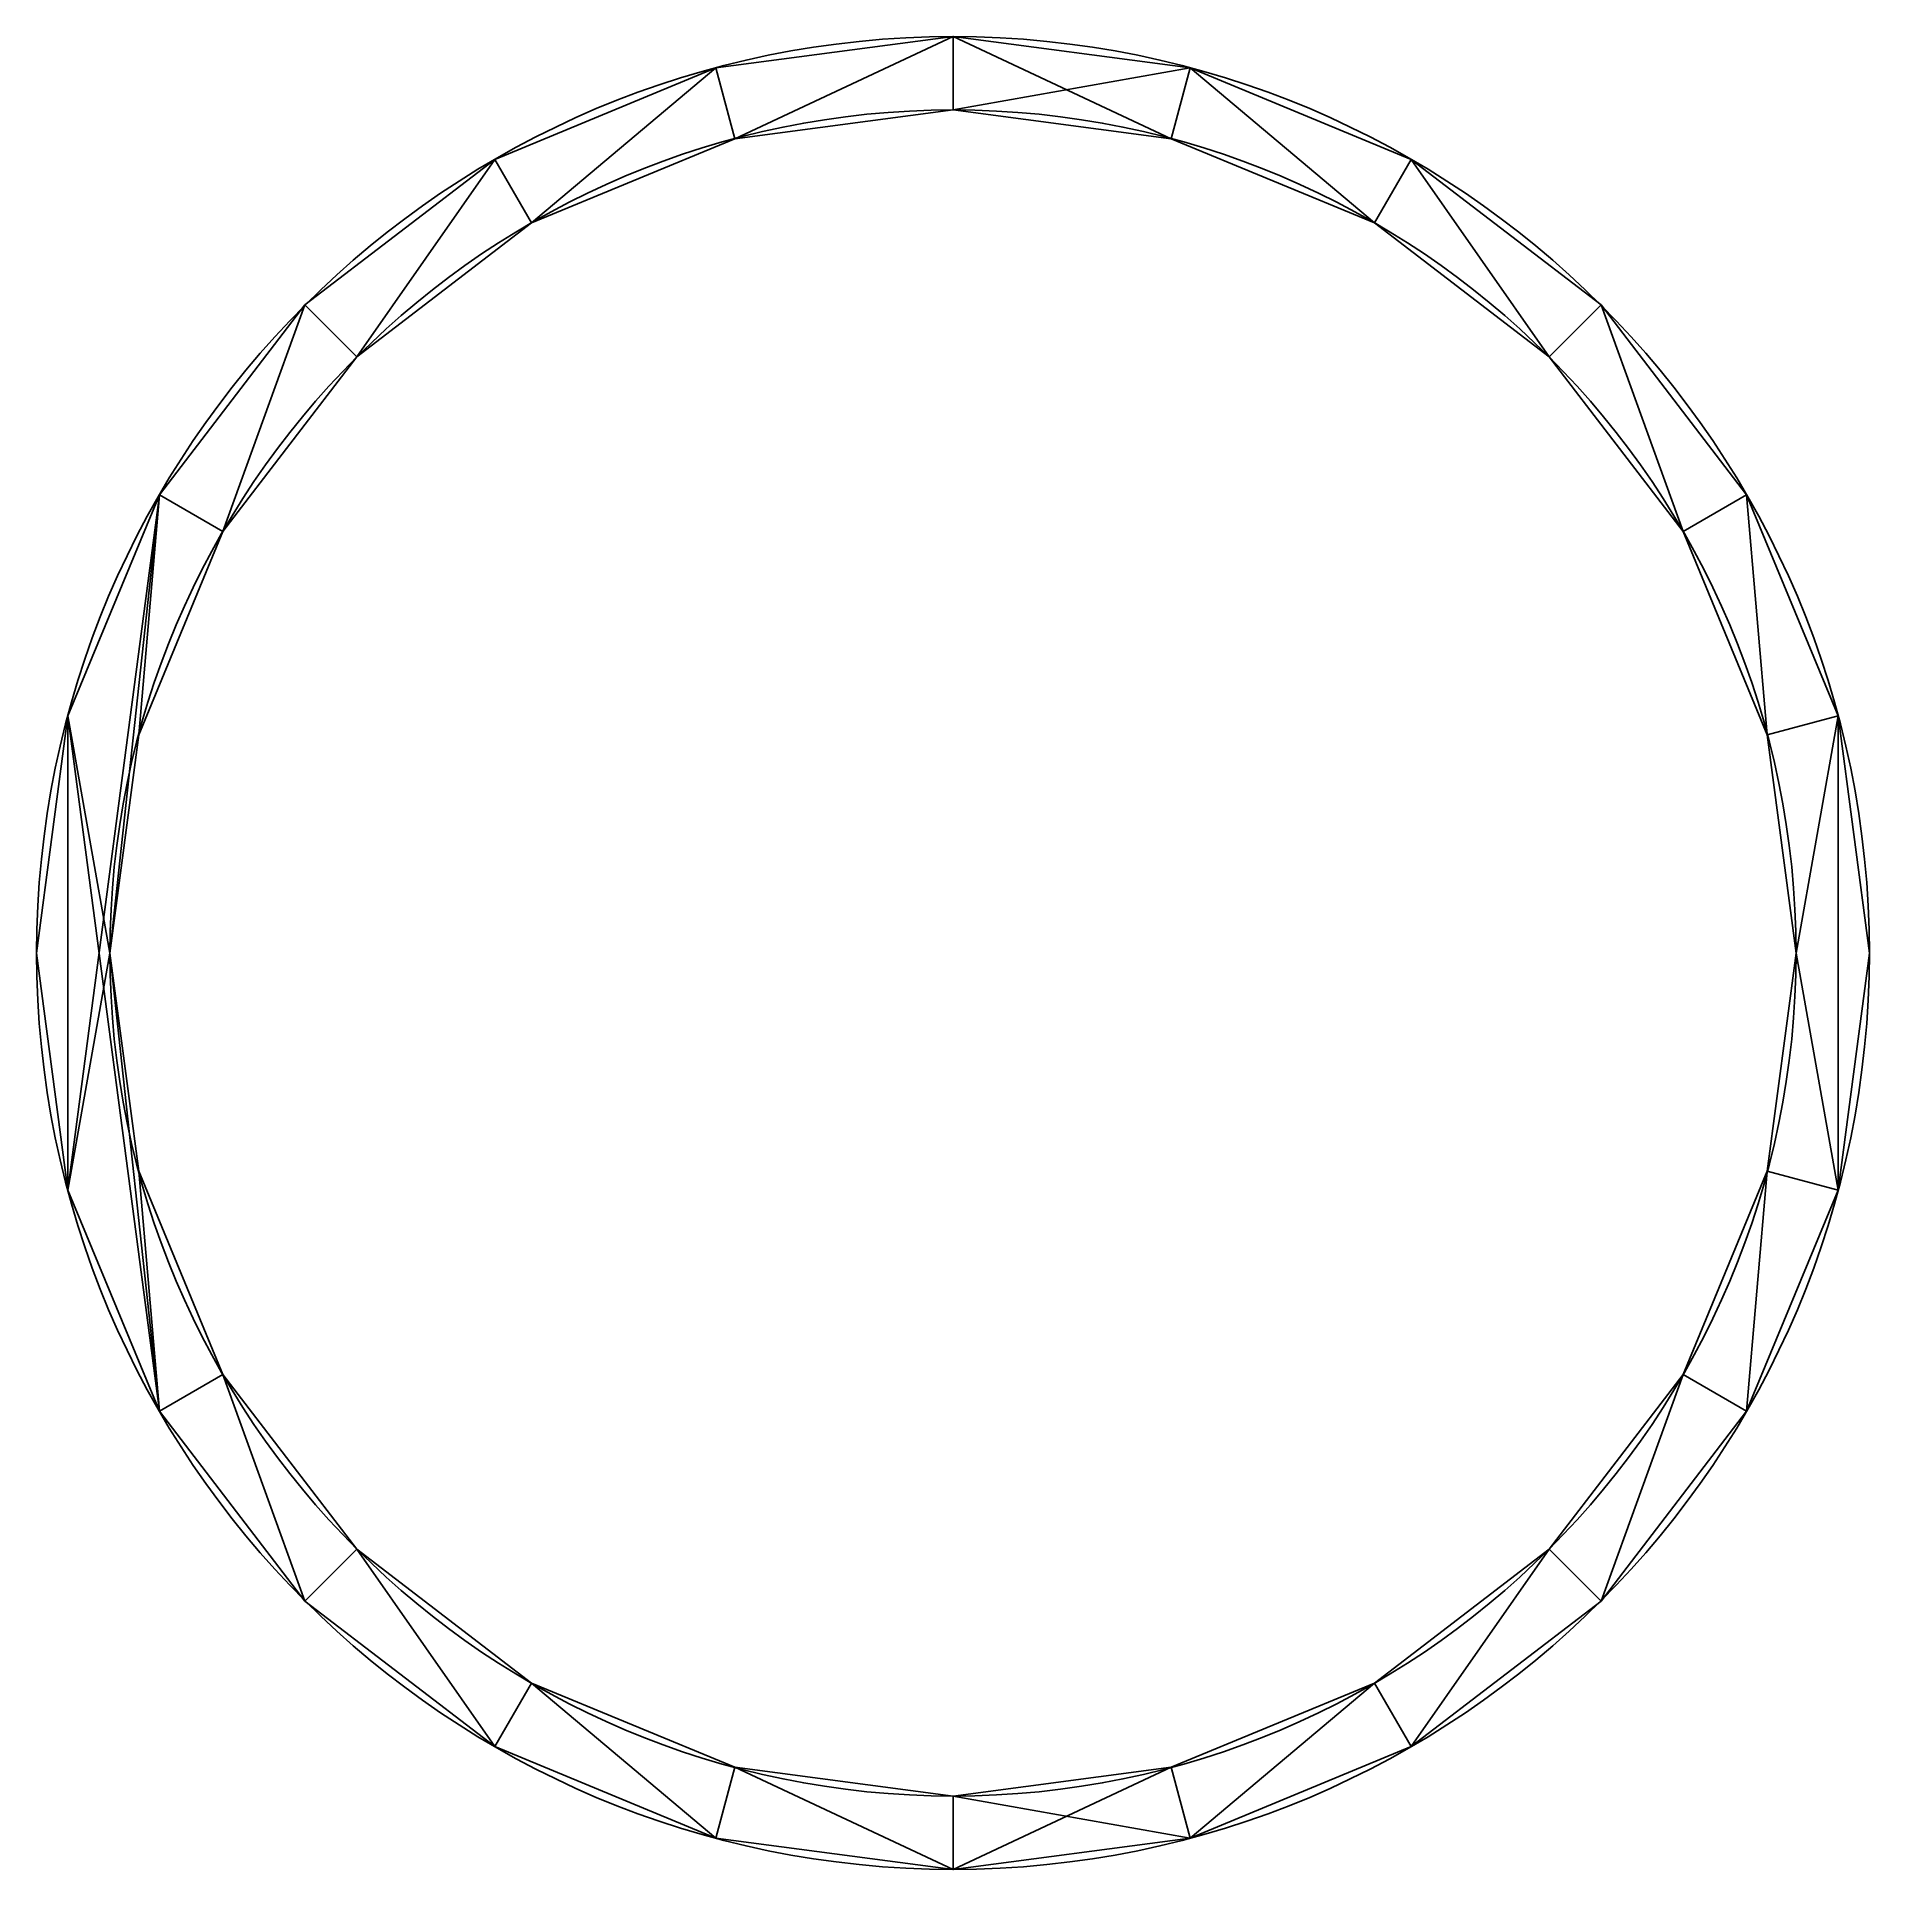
# Model space of a CAD drawing. Extents: x -50 to 50, y -50 to 50.
import ezdxf

# ---------------------------------------------------------------- set-up
doc = ezdxf.new("R2010")
doc.units = 0
doc.header["$MEASUREMENT"] = 0
doc.layers.get('0').update_dxf_attribs({"color": 13, "linetype": 'CONTINUOUS'})

msp = doc.modelspace()

# ---------------------------------------------------------------- linework, layer by layer
for p, q in [((0, 50, -200), (0, 50)), ((-12.94, 48.3, -200), (-12.94, 48.3)), ((12.94, 48.3, -200), (12.94, 48.3)), ((0, 46), (0, 46, -200)), ((-11.91, 44.43), (-11.91, 44.43, -200)), ((11.91, 44.43), (11.91, 44.43, -200)), ((-25, 43.3, -200), (-25, 43.3)), ((25, 43.3, -200), (25, 43.3)), ((-23, 39.84), (-23, 39.84, -200)), ((23, 39.84), (23, 39.84, -200)), ((-35.36, 35.36, -200), (-35.36, 35.36)), ((35.36, 35.36, -200), (35.36, 35.36)), ((-32.53, 32.53), (-32.53, 32.53, -200)), ((32.53, 32.53), (32.53, 32.53, -200)), ((-43.3, 25, -200), (-43.3, 25)), ((43.3, 25, -200), (43.3, 25)), ((-39.84, 23), (-39.84, 23, -200)), ((39.84, 23), (39.84, 23, -200)), ((-48.3, 12.94, -200), (-48.3, 12.94)), ((48.3, 12.94, -200), (48.3, 12.94)), ((-44.43, 11.91), (-44.43, 11.91, -200)), ((44.43, 11.91), (44.43, 11.91, -200)), ((-50, 0, -200), (-50, 0)), ((-46, 0), (-46, 0, -200)), ((46, 0), (46, 0, -200)), ((50, 0, -200), (50, 0)), ((-44.43, -11.91), (-44.43, -11.91, -200)), ((44.43, -11.91), (44.43, -11.91, -200)), ((-48.3, -12.94, -200), (-48.3, -12.94)), ((48.3, -12.94, -200), (48.3, -12.94)), ((-39.84, -23), (-39.84, -23, -200)), ((39.84, -23), (39.84, -23, -200)), ((-43.3, -25, -200), (-43.3, -25)), ((43.3, -25, -200), (43.3, -25)), ((-32.53, -32.53), (-32.53, -32.53, -200)), ((32.53, -32.53), (32.53, -32.53, -200)), ((-35.36, -35.36, -200), (-35.36, -35.36)), ((35.36, -35.36, -200), (35.36, -35.36)), ((-23, -39.84), (-23, -39.84, -200)), ((23, -39.84), (23, -39.84, -200)), ((-25, -43.3, -200), (-25, -43.3)), ((25, -43.3, -200), (25, -43.3)), ((-11.91, -44.43), (-11.91, -44.43, -200)), ((11.91, -44.43), (11.91, -44.43, -200)), ((0, -46), (0, -46, -200)), ((-12.94, -48.3, -200), (-12.94, -48.3)), ((12.94, -48.3, -200), (12.94, -48.3)), ((0, -50, -200), (0, -50))]:
    msp.add_line(p, q)
for centre in [(0, 0, -200), (0, 0)]:
    msp.add_circle(centre, 50)
at = {"extrusion": (0, 0, -1)}
for centre in [(0, 0), (0, 0, 200)]:
    msp.add_circle(centre, 46, dxfattribs=at)

# ---------------------------------------------------------------- meshes
mesh = msp.add_polyface()
corners = [(-48.3, 12.94, -200), (-48.3, -12.94, -200), (-50, 0, -200), (-43.3, 25, -200), (-46, 0, -200), (-44.43, 11.91, -200), (-39.84, 23, -200), (-35.36, 35.36, -200), (-32.53, 32.53, -200), (-25, 43.3, -200), (-23, 39.84, -200), (-12.94, 48.3, -200), (-11.91, 44.43, -200), (0, 50, -200), (0, 46, -200), (12.94, 48.3, -200), (11.91, 44.43, -200), (23, 39.84, -200), (25, 43.3, -200), (32.53, 32.53, -200), (35.36, 35.36, -200), (39.84, 23, -200), (43.3, 25, -200), (44.43, 11.91, -200), (48.3, 12.94, -200), (46, 0, -200), (-43.3, -25, -200), (-44.43, -11.91, -200), (-39.84, -23, -200), (-35.36, -35.36, -200), (-32.53, -32.53, -200), (-25, -43.3, -200), (-23, -39.84, -200), (-12.94, -48.3, -200), (-11.91, -44.43, -200), (0, -50, -200), (0, -46, -200), (11.91, -44.43, -200), (12.94, -48.3, -200), (23, -39.84, -200), (25, -43.3, -200), (32.53, -32.53, -200), (35.36, -35.36, -200), (39.84, -23, -200), (43.3, -25, -200), (44.43, -11.91, -200), (48.3, -12.94, -200), (50, 0, -200)]
mesh.append_faces([[corners[k] for k in face] for face in [(0, 1, 2), (46, 24, 47)]], dxfattribs={"vtx0": -1})
mesh.append_faces([[corners[k] for k in face] for face in [(4, 3, 5), (5, 3, 6), (6, 7, 8), (8, 9, 10), (10, 11, 12), (12, 13, 14), (14, 15, 16), (16, 15, 17), (17, 18, 19), (19, 20, 21), (21, 22, 23), (23, 24, 25), (26, 28, 29), (29, 30, 31), (31, 32, 33), (33, 34, 35), (35, 37, 38), (38, 39, 40), (40, 41, 42), (42, 43, 44), (44, 45, 46)]], dxfattribs={"vtx0": -1, "vtx1": -1})
mesh.append_faces([[corners[k] for k in face] for face in [(1, 3, 4), (46, 25, 24)]], dxfattribs={"vtx0": -1, "vtx1": -1, "vtx2": -1})
mesh.append_faces([[corners[k] for k in face] for face in [(1, 0, 3), (6, 3, 7), (8, 7, 9), (10, 9, 11), (12, 11, 13), (14, 13, 15), (17, 15, 18), (19, 18, 20), (21, 20, 22), (23, 22, 24), (4, 26, 1), (26, 4, 27), (26, 27, 28), (29, 28, 30), (31, 30, 32), (33, 32, 34), (35, 34, 36), (35, 36, 37), (38, 37, 39), (40, 39, 41), (42, 41, 43), (44, 43, 45), (46, 45, 25)]], dxfattribs={"vtx0": -1, "vtx2": -1})
mesh = msp.add_polyface()
corners = [(-48.3, -12.94), (-48.3, 12.94), (-50, 0), (-43.3, -25), (-46, 0), (-44.43, -11.91), (-39.84, -23), (-35.36, -35.36), (-32.53, -32.53), (-25, -43.3), (-23, -39.84), (-12.94, -48.3), (-11.91, -44.43), (0, -50), (0, -46), (12.94, -48.3), (11.91, -44.43), (23, -39.84), (25, -43.3), (32.53, -32.53), (35.36, -35.36), (39.84, -23), (43.3, -25), (44.43, -11.91), (48.3, -12.94), (46, 0), (-43.3, 25), (-44.43, 11.91), (-39.84, 23), (-35.36, 35.36), (-32.53, 32.53), (-25, 43.3), (-23, 39.84), (-12.94, 48.3), (-11.91, 44.43), (0, 50), (0, 46), (11.91, 44.43), (12.94, 48.3), (23, 39.84), (25, 43.3), (32.53, 32.53), (35.36, 35.36), (39.84, 23), (43.3, 25), (44.43, 11.91), (48.3, 12.94), (50, 0)]
mesh.append_faces([[corners[k] for k in face] for face in [(0, 1, 2), (46, 24, 47)]], dxfattribs={"vtx0": -1})
mesh.append_faces([[corners[k] for k in face] for face in [(4, 3, 5), (5, 3, 6), (6, 7, 8), (8, 9, 10), (10, 11, 12), (12, 13, 14), (14, 15, 16), (16, 15, 17), (17, 18, 19), (19, 20, 21), (21, 22, 23), (23, 24, 25), (26, 28, 29), (29, 30, 31), (31, 32, 33), (33, 34, 35), (35, 37, 38), (38, 39, 40), (40, 41, 42), (42, 43, 44), (44, 45, 46)]], dxfattribs={"vtx0": -1, "vtx1": -1})
mesh.append_faces([[corners[k] for k in face] for face in [(1, 3, 4), (46, 25, 24)]], dxfattribs={"vtx0": -1, "vtx1": -1, "vtx2": -1})
mesh.append_faces([[corners[k] for k in face] for face in [(1, 0, 3), (6, 3, 7), (8, 7, 9), (10, 9, 11), (12, 11, 13), (14, 13, 15), (17, 15, 18), (19, 18, 20), (21, 20, 22), (23, 22, 24), (4, 26, 1), (26, 4, 27), (26, 27, 28), (29, 28, 30), (31, 30, 32), (33, 32, 34), (35, 34, 36), (35, 36, 37), (38, 37, 39), (40, 39, 41), (42, 41, 43), (44, 43, 45), (46, 45, 25)]], dxfattribs={"vtx0": -1, "vtx2": -1})
mesh = msp.add_polyface()
corners = [(-12.94, 48.3), (0, 50, -200), (-12.94, 48.3, -200), (0, 50)]
mesh.append_faces([[corners[k] for k in face] for face in [(0, 1, 2), (1, 0, 3)]], dxfattribs={"vtx0": -1})
mesh = msp.add_polyface()
corners = [(0, 50), (12.94, 48.3, -200), (0, 50, -200), (12.94, 48.3)]
mesh.append_faces([[corners[k] for k in face] for face in [(0, 1, 2), (1, 0, 3)]], dxfattribs={"vtx0": -1})
mesh = msp.add_polyface()
corners = [(-25, 43.3), (-12.94, 48.3, -200), (-25, 43.3, -200), (-12.94, 48.3)]
mesh.append_faces([[corners[k] for k in face] for face in [(0, 1, 2), (1, 0, 3)]], dxfattribs={"vtx0": -1})
mesh = msp.add_polyface()
corners = [(12.94, 48.3), (25, 43.3, -200), (12.94, 48.3, -200), (25, 43.3)]
mesh.append_faces([[corners[k] for k in face] for face in [(0, 1, 2), (1, 0, 3)]], dxfattribs={"vtx0": -1})
mesh = msp.add_polyface()
corners = [(0, 46), (-11.91, 44.43, -200), (0, 46, -200), (-11.91, 44.43)]
mesh.append_faces([[corners[k] for k in face] for face in [(0, 1, 2), (1, 0, 3)]], dxfattribs={"vtx0": -1})
mesh = msp.add_polyface()
corners = [(11.91, 44.43), (0, 46, -200), (11.91, 44.43, -200), (0, 46)]
mesh.append_faces([[corners[k] for k in face] for face in [(0, 1, 2), (1, 0, 3)]], dxfattribs={"vtx0": -1})
mesh = msp.add_polyface()
corners = [(-11.91, 44.43), (-23, 39.84, -200), (-11.91, 44.43, -200), (-23, 39.84)]
mesh.append_faces([[corners[k] for k in face] for face in [(0, 1, 2), (1, 0, 3)]], dxfattribs={"vtx0": -1})
mesh = msp.add_polyface()
corners = [(23, 39.84), (11.91, 44.43, -200), (23, 39.84, -200), (11.91, 44.43)]
mesh.append_faces([[corners[k] for k in face] for face in [(0, 1, 2), (1, 0, 3)]], dxfattribs={"vtx0": -1})
mesh = msp.add_polyface()
corners = [(-35.36, 35.36), (-25, 43.3, -200), (-35.36, 35.36, -200), (-25, 43.3)]
mesh.append_faces([[corners[k] for k in face] for face in [(0, 1, 2), (1, 0, 3)]], dxfattribs={"vtx0": -1})
mesh = msp.add_polyface()
corners = [(25, 43.3), (35.36, 35.36, -200), (25, 43.3, -200), (35.36, 35.36)]
mesh.append_faces([[corners[k] for k in face] for face in [(0, 1, 2), (1, 0, 3)]], dxfattribs={"vtx0": -1})
mesh = msp.add_polyface()
corners = [(-23, 39.84), (-32.53, 32.53, -200), (-23, 39.84, -200), (-32.53, 32.53)]
mesh.append_faces([[corners[k] for k in face] for face in [(0, 1, 2), (1, 0, 3)]], dxfattribs={"vtx0": -1})
mesh = msp.add_polyface()
corners = [(32.53, 32.53), (23, 39.84, -200), (32.53, 32.53, -200), (23, 39.84)]
mesh.append_faces([[corners[k] for k in face] for face in [(0, 1, 2), (1, 0, 3)]], dxfattribs={"vtx0": -1})
mesh = msp.add_polyface()
corners = [(-35.36, 35.36), (-43.3, 25, -200), (-43.3, 25), (-35.36, 35.36, -200)]
mesh.append_faces([[corners[k] for k in face] for face in [(0, 1, 2), (1, 0, 3)]], dxfattribs={"vtx0": -1})
mesh = msp.add_polyface()
corners = [(35.36, 35.36, -200), (43.3, 25), (43.3, 25, -200), (35.36, 35.36)]
mesh.append_faces([[corners[k] for k in face] for face in [(0, 1, 2), (1, 0, 3)]], dxfattribs={"vtx0": -1})
mesh = msp.add_polyface()
corners = [(-32.53, 32.53, -200), (-39.84, 23), (-39.84, 23, -200), (-32.53, 32.53)]
mesh.append_faces([[corners[k] for k in face] for face in [(0, 1, 2), (1, 0, 3)]], dxfattribs={"vtx0": -1})
mesh = msp.add_polyface()
corners = [(32.53, 32.53), (39.84, 23, -200), (39.84, 23), (32.53, 32.53, -200)]
mesh.append_faces([[corners[k] for k in face] for face in [(0, 1, 2), (1, 0, 3)]], dxfattribs={"vtx0": -1})
mesh = msp.add_polyface()
corners = [(-43.3, 25), (-48.3, 12.94, -200), (-48.3, 12.94), (-43.3, 25, -200)]
mesh.append_faces([[corners[k] for k in face] for face in [(0, 1, 2), (1, 0, 3)]], dxfattribs={"vtx0": -1})
mesh = msp.add_polyface()
corners = [(43.3, 25, -200), (48.3, 12.94), (48.3, 12.94, -200), (43.3, 25)]
mesh.append_faces([[corners[k] for k in face] for face in [(0, 1, 2), (1, 0, 3)]], dxfattribs={"vtx0": -1})
mesh = msp.add_polyface()
corners = [(-39.84, 23, -200), (-44.43, 11.91), (-44.43, 11.91, -200), (-39.84, 23)]
mesh.append_faces([[corners[k] for k in face] for face in [(0, 1, 2), (1, 0, 3)]], dxfattribs={"vtx0": -1})
mesh = msp.add_polyface()
corners = [(39.84, 23), (44.43, 11.91, -200), (44.43, 11.91), (39.84, 23, -200)]
mesh.append_faces([[corners[k] for k in face] for face in [(0, 1, 2), (1, 0, 3)]], dxfattribs={"vtx0": -1})
mesh = msp.add_polyface()
corners = [(-48.3, 12.94), (-50, 0, -200), (-50, 0), (-48.3, 12.94, -200)]
mesh.append_faces([[corners[k] for k in face] for face in [(0, 1, 2), (1, 0, 3)]], dxfattribs={"vtx0": -1})
mesh = msp.add_polyface()
corners = [(48.3, 12.94, -200), (50, 0), (50, 0, -200), (48.3, 12.94)]
mesh.append_faces([[corners[k] for k in face] for face in [(0, 1, 2), (1, 0, 3)]], dxfattribs={"vtx0": -1})
mesh = msp.add_polyface()
corners = [(-44.43, 11.91, -200), (-46, 0), (-46, 0, -200), (-44.43, 11.91)]
mesh.append_faces([[corners[k] for k in face] for face in [(0, 1, 2), (1, 0, 3)]], dxfattribs={"vtx0": -1})
mesh = msp.add_polyface()
corners = [(44.43, 11.91), (46, 0, -200), (46, 0), (44.43, 11.91, -200)]
mesh.append_faces([[corners[k] for k in face] for face in [(0, 1, 2), (1, 0, 3)]], dxfattribs={"vtx0": -1})
mesh = msp.add_polyface()
corners = [(-50, 0), (-48.3, -12.94, -200), (-48.3, -12.94), (-50, 0, -200)]
mesh.append_faces([[corners[k] for k in face] for face in [(0, 1, 2), (1, 0, 3)]], dxfattribs={"vtx0": -1})
mesh = msp.add_polyface()
corners = [(-46, 0, -200), (-44.43, -11.91), (-44.43, -11.91, -200), (-46, 0)]
mesh.append_faces([[corners[k] for k in face] for face in [(0, 1, 2), (1, 0, 3)]], dxfattribs={"vtx0": -1})
mesh = msp.add_polyface()
corners = [(46, 0), (44.43, -11.91, -200), (44.43, -11.91), (46, 0, -200)]
mesh.append_faces([[corners[k] for k in face] for face in [(0, 1, 2), (1, 0, 3)]], dxfattribs={"vtx0": -1})
mesh = msp.add_polyface()
corners = [(50, 0, -200), (48.3, -12.94), (48.3, -12.94, -200), (50, 0)]
mesh.append_faces([[corners[k] for k in face] for face in [(0, 1, 2), (1, 0, 3)]], dxfattribs={"vtx0": -1})
mesh = msp.add_polyface()
corners = [(-44.43, -11.91, -200), (-39.84, -23), (-39.84, -23, -200), (-44.43, -11.91)]
mesh.append_faces([[corners[k] for k in face] for face in [(0, 1, 2), (1, 0, 3)]], dxfattribs={"vtx0": -1})
mesh = msp.add_polyface()
corners = [(44.43, -11.91), (39.84, -23, -200), (39.84, -23), (44.43, -11.91, -200)]
mesh.append_faces([[corners[k] for k in face] for face in [(0, 1, 2), (1, 0, 3)]], dxfattribs={"vtx0": -1})
mesh = msp.add_polyface()
corners = [(-48.3, -12.94), (-43.3, -25, -200), (-43.3, -25), (-48.3, -12.94, -200)]
mesh.append_faces([[corners[k] for k in face] for face in [(0, 1, 2), (1, 0, 3)]], dxfattribs={"vtx0": -1})
mesh = msp.add_polyface()
corners = [(48.3, -12.94, -200), (43.3, -25), (43.3, -25, -200), (48.3, -12.94)]
mesh.append_faces([[corners[k] for k in face] for face in [(0, 1, 2), (1, 0, 3)]], dxfattribs={"vtx0": -1})
mesh = msp.add_polyface()
corners = [(-39.84, -23, -200), (-32.53, -32.53), (-32.53, -32.53, -200), (-39.84, -23)]
mesh.append_faces([[corners[k] for k in face] for face in [(0, 1, 2), (1, 0, 3)]], dxfattribs={"vtx0": -1})
mesh = msp.add_polyface()
corners = [(39.84, -23), (32.53, -32.53, -200), (32.53, -32.53), (39.84, -23, -200)]
mesh.append_faces([[corners[k] for k in face] for face in [(0, 1, 2), (1, 0, 3)]], dxfattribs={"vtx0": -1})
mesh = msp.add_polyface()
corners = [(-43.3, -25), (-35.36, -35.36, -200), (-35.36, -35.36), (-43.3, -25, -200)]
mesh.append_faces([[corners[k] for k in face] for face in [(0, 1, 2), (1, 0, 3)]], dxfattribs={"vtx0": -1})
mesh = msp.add_polyface()
corners = [(43.3, -25, -200), (35.36, -35.36), (35.36, -35.36, -200), (43.3, -25)]
mesh.append_faces([[corners[k] for k in face] for face in [(0, 1, 2), (1, 0, 3)]], dxfattribs={"vtx0": -1})
mesh = msp.add_polyface()
corners = [(-32.53, -32.53), (-23, -39.84, -200), (-32.53, -32.53, -200), (-23, -39.84)]
mesh.append_faces([[corners[k] for k in face] for face in [(0, 1, 2), (1, 0, 3)]], dxfattribs={"vtx0": -1})
mesh = msp.add_polyface()
corners = [(23, -39.84), (32.53, -32.53, -200), (23, -39.84, -200), (32.53, -32.53)]
mesh.append_faces([[corners[k] for k in face] for face in [(0, 1, 2), (1, 0, 3)]], dxfattribs={"vtx0": -1})
mesh = msp.add_polyface()
corners = [(-25, -43.3), (-35.36, -35.36, -200), (-25, -43.3, -200), (-35.36, -35.36)]
mesh.append_faces([[corners[k] for k in face] for face in [(0, 1, 2), (1, 0, 3)]], dxfattribs={"vtx0": -1})
mesh = msp.add_polyface()
corners = [(35.36, -35.36), (25, -43.3, -200), (35.36, -35.36, -200), (25, -43.3)]
mesh.append_faces([[corners[k] for k in face] for face in [(0, 1, 2), (1, 0, 3)]], dxfattribs={"vtx0": -1})
mesh = msp.add_polyface()
corners = [(-23, -39.84), (-11.91, -44.43, -200), (-23, -39.84, -200), (-11.91, -44.43)]
mesh.append_faces([[corners[k] for k in face] for face in [(0, 1, 2), (1, 0, 3)]], dxfattribs={"vtx0": -1})
mesh = msp.add_polyface()
corners = [(11.91, -44.43), (23, -39.84, -200), (11.91, -44.43, -200), (23, -39.84)]
mesh.append_faces([[corners[k] for k in face] for face in [(0, 1, 2), (1, 0, 3)]], dxfattribs={"vtx0": -1})
mesh = msp.add_polyface()
corners = [(-12.94, -48.3), (-25, -43.3, -200), (-12.94, -48.3, -200), (-25, -43.3)]
mesh.append_faces([[corners[k] for k in face] for face in [(0, 1, 2), (1, 0, 3)]], dxfattribs={"vtx0": -1})
mesh = msp.add_polyface()
corners = [(25, -43.3), (12.94, -48.3, -200), (25, -43.3, -200), (12.94, -48.3)]
mesh.append_faces([[corners[k] for k in face] for face in [(0, 1, 2), (1, 0, 3)]], dxfattribs={"vtx0": -1})
mesh = msp.add_polyface()
corners = [(-11.91, -44.43), (0, -46, -200), (-11.91, -44.43, -200), (0, -46)]
mesh.append_faces([[corners[k] for k in face] for face in [(0, 1, 2), (1, 0, 3)]], dxfattribs={"vtx0": -1})
mesh = msp.add_polyface()
corners = [(0, -46), (11.91, -44.43, -200), (0, -46, -200), (11.91, -44.43)]
mesh.append_faces([[corners[k] for k in face] for face in [(0, 1, 2), (1, 0, 3)]], dxfattribs={"vtx0": -1})
mesh = msp.add_polyface()
corners = [(0, -50), (-12.94, -48.3, -200), (0, -50, -200), (-12.94, -48.3)]
mesh.append_faces([[corners[k] for k in face] for face in [(0, 1, 2), (1, 0, 3)]], dxfattribs={"vtx0": -1})
mesh = msp.add_polyface()
corners = [(12.94, -48.3), (0, -50, -200), (12.94, -48.3, -200), (0, -50)]
mesh.append_faces([[corners[k] for k in face] for face in [(0, 1, 2), (1, 0, 3)]], dxfattribs={"vtx0": -1})

doc.saveas('drawing.dxf')
